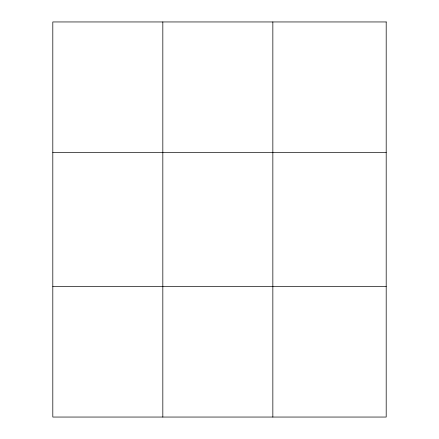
<?xml version="1.0" encoding="UTF-8"?>
<svg xmlns="http://www.w3.org/2000/svg" width="439" height="439" viewBox="0 0 439 439"><rect width="100%" height="100%" fill="white"/><g stroke="black" fill="none" stroke-linecap="round" stroke-linejoin="round"><path stroke-width="0.66" d="M162.825 21.95L162.825 417.05M272.844 21.95L272.844 417.05M52.806 152.333L386.194 152.333M52.806 286.667L386.194 286.667M386.194 21.95L386.194 417.05L52.806 417.05L52.806 21.95L386.194 21.95"/></g></svg>
